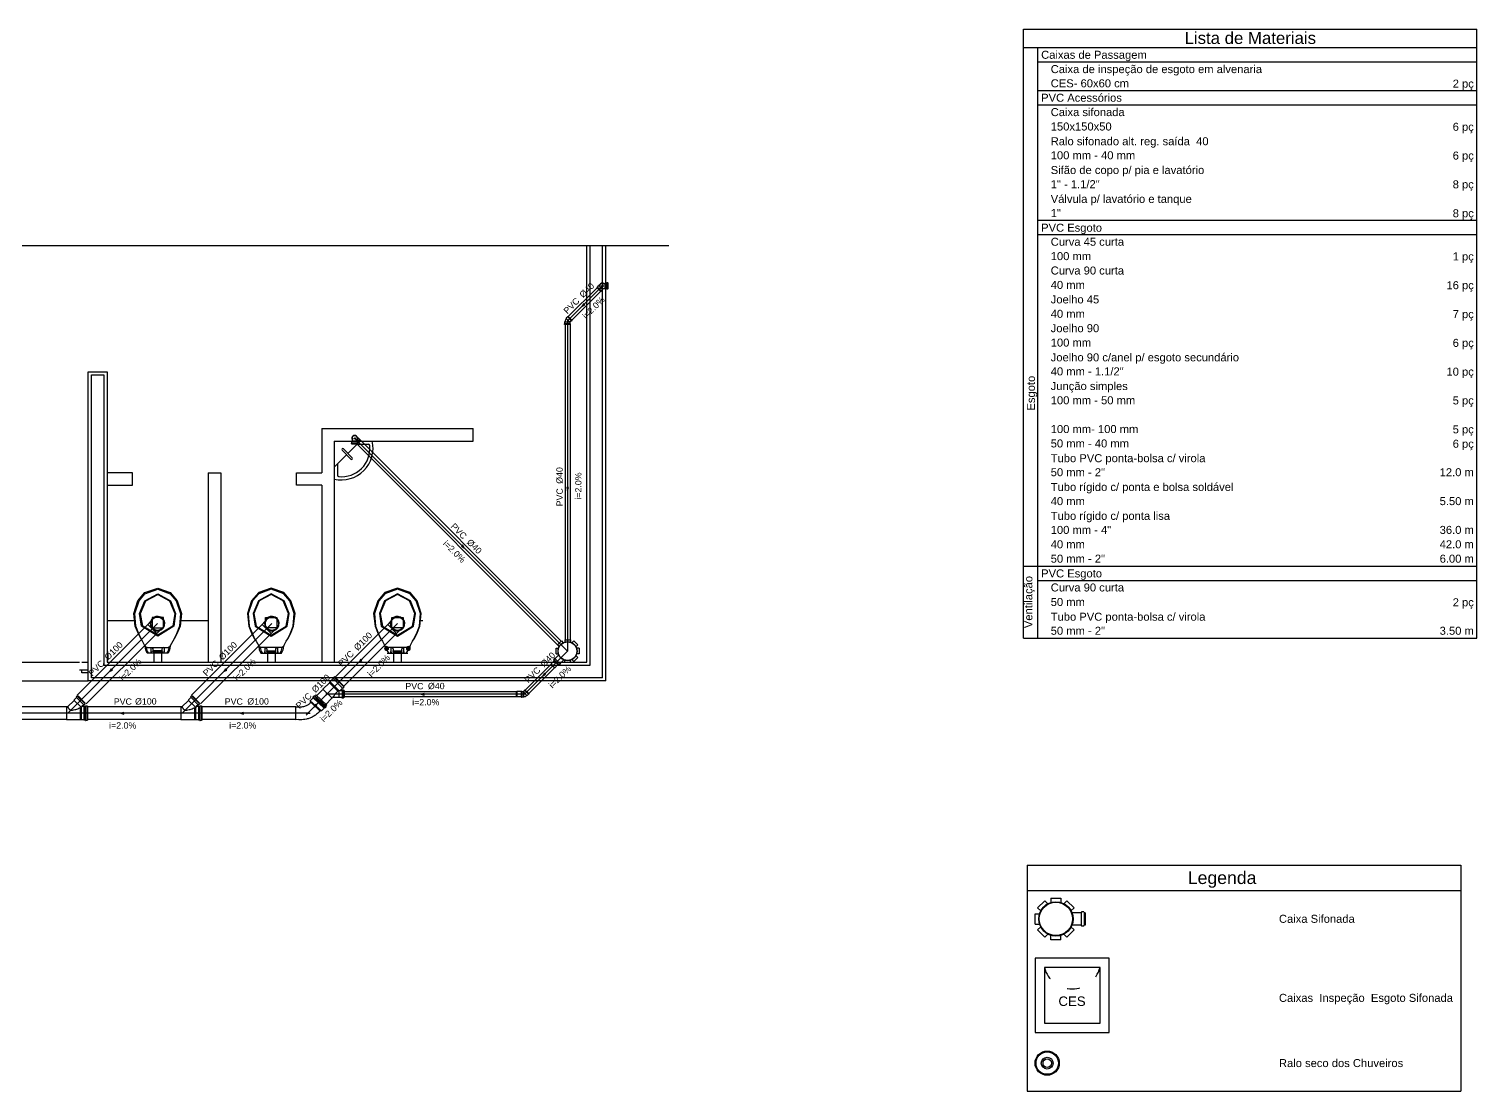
# Model space of a CAD drawing. Header units: inches. Extents: x 18.3 to 46.4, y -9.4 to 7.
# Drawn here: x 34.88 to 46.35, y -9.4 to -0.98 of the extents above; entities that cross this region are included whole.
import ezdxf

# ---------------------------------------------------------------- set-up
doc = ezdxf.new("R2010")
doc.units = ezdxf.units.IN
doc.header["$MEASUREMENT"] = 0
doc.linetypes.add('Dashed', pattern=[0.75, 0.5, -0.25])
doc.linetypes.add('DOT2', pattern=[3.175, 0, -3.175])
for name, color, linetype in [('Arquitetura', 252, 'Continuous'), ('DI-Textos', 1, 'Continuous'), ('Simbolos', 3, 'Continuous'), ('Simbolos_int', 9, 'Continuous'), ('TQ-Conexões_detalhe', 9, 'Continuous'), ('TQ-Sentido_tubo', 9, 'Continuous'), ('TQ-Seção_tubo', 3, 'Continuous'), ('TQ-Textos_tubo', 1, 'Continuous'), ('TQ-Tubos_detalhe', 9, 'Continuous')]:
    doc.layers.add(name, color=color, linetype=linetype)
doc.styles.add('Arial', font='arial.ttf')

msp = doc.modelspace()

# ---------------------------------------------------------------- hatches: boundary and pattern name
at = {"layer": 'Arquitetura', "linetype": 'Continuous'}
for points in [[(37.73, -5.893), (37.729, -5.891), (37.729, -5.89), (37.729, -5.888), (37.729, -5.887), (37.728, -5.886), (37.727, -5.885), (37.727, -5.884), (37.726, -5.883), (37.725, -5.882), (37.724, -5.881), (37.723, -5.88), (37.722, -5.879), (37.721, -5.878), (37.719, -5.878), (37.718, -5.877), (37.717, -5.877), (37.715, -5.877), (37.714, -5.877), (37.713, -5.877), (37.711, -5.877), (37.71, -5.877), (37.709, -5.878), (37.707, -5.878), (37.706, -5.879), (37.705, -5.88), (37.704, -5.881), (37.703, -5.882), (37.702, -5.883), (37.701, -5.884), (37.701, -5.885), (37.7, -5.886), (37.699, -5.887), (37.699, -5.888), (37.699, -5.89), (37.699, -5.891), (37.698, -5.893), (37.714, -5.893)], [(37.698, -5.893), (37.699, -5.894), (37.699, -5.895), (37.699, -5.897), (37.699, -5.898), (37.7, -5.899), (37.701, -5.9), (37.701, -5.901), (37.702, -5.902), (37.703, -5.903), (37.704, -5.904), (37.705, -5.905), (37.706, -5.906), (37.707, -5.907), (37.709, -5.907), (37.71, -5.908), (37.711, -5.908), (37.713, -5.908), (37.714, -5.908), (37.715, -5.908), (37.717, -5.908), (37.718, -5.908), (37.719, -5.907), (37.721, -5.907), (37.722, -5.906), (37.723, -5.905), (37.724, -5.904), (37.725, -5.903), (37.726, -5.902), (37.727, -5.901), (37.727, -5.9), (37.728, -5.899), (37.729, -5.898), (37.729, -5.897), (37.729, -5.895), (37.729, -5.894), (37.73, -5.893), (37.714, -5.893)], [(37.903, -5.893), (37.902, -5.891), (37.902, -5.89), (37.902, -5.888), (37.902, -5.887), (37.901, -5.886), (37.9, -5.885), (37.9, -5.884), (37.899, -5.883), (37.898, -5.882), (37.897, -5.881), (37.896, -5.88), (37.895, -5.879), (37.894, -5.878), (37.892, -5.878), (37.891, -5.877), (37.89, -5.877), (37.888, -5.877), (37.887, -5.877), (37.886, -5.877), (37.884, -5.877), (37.883, -5.877), (37.882, -5.878), (37.88, -5.878), (37.879, -5.879), (37.878, -5.88), (37.877, -5.881), (37.876, -5.882), (37.875, -5.883), (37.874, -5.884), (37.874, -5.885), (37.873, -5.886), (37.872, -5.887), (37.872, -5.888), (37.872, -5.89), (37.872, -5.891), (37.871, -5.893), (37.887, -5.893)], [(37.871, -5.893), (37.872, -5.894), (37.872, -5.895), (37.872, -5.897), (37.872, -5.898), (37.873, -5.899), (37.874, -5.9), (37.874, -5.901), (37.875, -5.902), (37.876, -5.903), (37.877, -5.904), (37.878, -5.905), (37.879, -5.906), (37.88, -5.907), (37.882, -5.907), (37.883, -5.908), (37.884, -5.908), (37.886, -5.908), (37.887, -5.908), (37.888, -5.908), (37.89, -5.908), (37.891, -5.908), (37.892, -5.907), (37.894, -5.907), (37.895, -5.906), (37.896, -5.905), (37.897, -5.904), (37.898, -5.903), (37.899, -5.902), (37.9, -5.901), (37.9, -5.9), (37.901, -5.899), (37.902, -5.898), (37.902, -5.897), (37.902, -5.895), (37.902, -5.894), (37.903, -5.893), (37.887, -5.893)]]:
    msp.add_hatch(color=256, dxfattribs=at).paths.add_polyline_path(points)

# ---------------------------------------------------------------- linework, layer by layer
at = {"layer": 'Arquitetura'}
for p, q in [((18.6, -2.7), (39.951, -2.7)), ((39.3, -6), (39.3, -2.7)), ((39.326, -6.025), (39.326, -2.7)), ((39.425, -6.125), (39.425, -2.7)), ((39.451, -6.15), (39.451, -2.7)), ((35.35, -6.15), (35.35, -3.7)), ((35.35, -3.7), (35.501, -3.7)), ((35.376, -6.125), (35.376, -3.725)), ((35.376, -3.725), (35.475, -3.725)), ((35.475, -3.725), (35.475, -6.025)), ((35.501, -3.7), (35.501, -6)), ((37.201, -4.15), (37.201, -4.5)), ((37.201, -4.15), (38.401, -4.15)), ((38.401, -4.25), (38.401, -4.15)), ((37.3, -4.25), (38.401, -4.25)), ((37.3, -4.25), (37.3, -6)), ((37.3, -4.456), (37.398, -4.358)), ((37.362, -4.322), (37.432, -4.392)), ((37.373, -4.312), (37.443, -4.382)), ((37.408, -4.348), (37.505, -4.25)), ((37.484, -4.275), (37.571, -4.275)), ((37.326, -4.434), (37.326, -4.521)), ((36.3, -4.5), (36.3, -6)), ((36.3, -4.5), (36.401, -4.5)), ((36.401, -4.5), (36.401, -6)), ((37.201, -4.6), (37.201, -6)), ((35.983, -5.93), (35.818, -5.93)), ((35.936, -5.912), (35.865, -5.912)), ((35.87, -5.93), (35.87, -6)), ((35.931, -5.93), (35.931, -6)), ((36.718, -5.93), (36.883, -5.93)), ((36.764, -5.912), (36.836, -5.912)), ((36.77, -5.93), (36.77, -6)), ((36.831, -5.93), (36.831, -6)), ((37.714, -5.893), (37.698, -5.893)), ((37.714, -5.893), (37.698, -5.893)), ((37.714, -5.893), (37.73, -5.893)), ((37.714, -5.893), (37.73, -5.893)), ((37.718, -5.93), (37.883, -5.93)), ((37.764, -5.912), (37.836, -5.912)), ((37.77, -5.933), (37.77, -6)), ((37.831, -5.933), (37.831, -6)), ((37.887, -5.893), (37.871, -5.893)), ((37.887, -5.893), (37.871, -5.893)), ((37.887, -5.893), (37.903, -5.893)), ((37.887, -5.893), (37.903, -5.893)), ((34.35, -6), (35.281, -6)), ((35.35, -6.065), (35.281, -6.065)), ((35.3, -6), (35.35, -6)), ((35.3, -6.085), (35.3, -6.065)), ((35.475, -6.025), (39.326, -6.025)), ((35.501, -6), (39.3, -6)), ((34.35, -6.15), (35.35, -6.15)), ((35.35, -6.085), (35.3, -6.085)), ((39.451, -6.15), (35.35, -6.15)), ((39.425, -6.125), (35.376, -6.125))]:
    msp.add_line(p, q, dxfattribs=at)
at = {"layer": 'Arquitetura', "color": 8}
for p, q in [((35.501, -5.67), (35.713, -5.67)), ((36.088, -5.67), (36.3, -5.67)), ((37.987, -5.67), (38.001, -5.67)), ((37.901, -5.9), (37.901, -5.872))]:
    msp.add_line(p, q, dxfattribs=at)
at = {"layer": 'Arquitetura'}
for points in [[(35.701, -4.5), (35.501, -4.5), (35.501, -4.6), (35.701, -4.6), (35.701, -4.5)], [(37.201, -4.6), (37.001, -4.6), (37.001, -4.5), (37.201, -4.5)], [(35.818, -5.93), (35.806, -5.903), (35.801, -5.874), (35.801, -5.873), (35.8, -5.873), (35.781, -5.836), (35.769, -5.816), (35.748, -5.776), (35.722, -5.716), (35.713, -5.616), (35.745, -5.516), (35.8, -5.45), (35.901, -5.416), (36.001, -5.45), (36.056, -5.516), (36.089, -5.616), (36.079, -5.716), (36.053, -5.776), (36.032, -5.816), (36.02, -5.836), (36, -5.873), (35.999, -5.873), (35.999, -5.874), (35.995, -5.903), (35.983, -5.93)], [(35.781, -5.836), (35.77, -5.816), (35.751, -5.776), (35.727, -5.716), (35.719, -5.616), (35.753, -5.516), (35.8, -5.459), (35.901, -5.423), (36.001, -5.459), (36.048, -5.516), (36.082, -5.616), (36.074, -5.716), (36.05, -5.776), (36.032, -5.816), (36.02, -5.836)], [(35.901, -5.459), (36.002, -5.516), (36.043, -5.616), (36.029, -5.716), (35.901, -5.795), (35.773, -5.716), (35.758, -5.616), (35.798, -5.516), (35.901, -5.459)], [(35.782, -5.716), (35.764, -5.616), (35.806, -5.516), (35.901, -5.464), (35.995, -5.516), (36.037, -5.616), (36.02, -5.716), (35.901, -5.786), (35.782, -5.716)], [(36.883, -5.93), (36.895, -5.903), (36.9, -5.874), (36.9, -5.873), (36.9, -5.873), (36.92, -5.836), (36.932, -5.816), (36.954, -5.776), (36.978, -5.716), (36.989, -5.616), (36.956, -5.516), (36.901, -5.45), (36.8, -5.416), (36.701, -5.45), (36.645, -5.516), (36.612, -5.616), (36.623, -5.716), (36.648, -5.776), (36.669, -5.816), (36.681, -5.836), (36.701, -5.873), (36.701, -5.873), (36.701, -5.874), (36.706, -5.903), (36.718, -5.93)], [(36.92, -5.836), (36.931, -5.816), (36.951, -5.776), (36.974, -5.716), (36.982, -5.616), (36.948, -5.516), (36.901, -5.459), (36.8, -5.423), (36.701, -5.459), (36.653, -5.516), (36.619, -5.616), (36.627, -5.716), (36.651, -5.776), (36.669, -5.816), (36.681, -5.836)], [(36.8, -5.459), (36.699, -5.516), (36.658, -5.616), (36.672, -5.716), (36.8, -5.795), (36.928, -5.716), (36.943, -5.616), (36.903, -5.516), (36.8, -5.459)], [(36.919, -5.716), (36.937, -5.616), (36.895, -5.516), (36.8, -5.464), (36.706, -5.516), (36.664, -5.616), (36.681, -5.716), (36.8, -5.786), (36.919, -5.716)], [(37.895, -5.9), (37.9, -5.874), (37.9, -5.873), (37.9, -5.873), (37.92, -5.836), (37.932, -5.816), (37.954, -5.776), (37.978, -5.716), (37.989, -5.616), (37.956, -5.516), (37.901, -5.45), (37.8, -5.416), (37.701, -5.45), (37.645, -5.516), (37.612, -5.616), (37.623, -5.716), (37.648, -5.776), (37.669, -5.816), (37.681, -5.836), (37.701, -5.873), (37.701, -5.873), (37.701, -5.874), (37.705, -5.9)], [(37.92, -5.836), (37.931, -5.816), (37.951, -5.776), (37.974, -5.716), (37.982, -5.616), (37.948, -5.516), (37.901, -5.459), (37.8, -5.423), (37.701, -5.459), (37.653, -5.516), (37.619, -5.616), (37.627, -5.716), (37.651, -5.776), (37.669, -5.816), (37.681, -5.836)], [(37.8, -5.459), (37.699, -5.516), (37.658, -5.616), (37.672, -5.716), (37.8, -5.795), (37.928, -5.716), (37.943, -5.616), (37.903, -5.516), (37.8, -5.459)], [(37.919, -5.716), (37.937, -5.616), (37.895, -5.516), (37.8, -5.464), (37.706, -5.516), (37.664, -5.616), (37.681, -5.716), (37.8, -5.786), (37.919, -5.716)], [(35.856, -5.648), (35.856, -5.728), (35.946, -5.728), (35.946, -5.648), (35.856, -5.648)], [(36.846, -5.648), (36.846, -5.728), (36.755, -5.728), (36.755, -5.648), (36.846, -5.648)], [(37.846, -5.648), (37.846, -5.728), (37.755, -5.728), (37.755, -5.648), (37.846, -5.648)], [(35.801, -5.873), (35.803, -5.876), (35.82, -5.886), (35.981, -5.886), (35.998, -5.876), (35.999, -5.873)], [(35.831, -5.93), (35.821, -5.916), (35.812, -5.885)], [(35.853, -5.93), (35.85, -5.918), (35.85, -5.886)], [(35.85, -5.918), (35.85, -5.93)], [(35.946, -5.886), (35.935, -5.896), (35.935, -5.909), (35.938, -5.915), (35.935, -5.921), (35.865, -5.921), (35.862, -5.915), (35.865, -5.909), (35.865, -5.896), (35.856, -5.886)], [(35.952, -5.886), (35.952, -5.918), (35.948, -5.93)], [(35.952, -5.93), (35.952, -5.918)], [(35.988, -5.885), (35.981, -5.916), (35.97, -5.93)], [(36.9, -5.873), (36.898, -5.876), (36.881, -5.886), (36.72, -5.886), (36.703, -5.876), (36.701, -5.873)], [(36.713, -5.885), (36.721, -5.916), (36.731, -5.93)], [(36.749, -5.886), (36.749, -5.918), (36.753, -5.93)], [(36.749, -5.93), (36.749, -5.918)], [(36.755, -5.886), (36.766, -5.896), (36.766, -5.909), (36.763, -5.915), (36.766, -5.921), (36.836, -5.921), (36.838, -5.915), (36.836, -5.909), (36.836, -5.896), (36.846, -5.886)], [(36.847, -5.93), (36.852, -5.918), (36.852, -5.886)], [(36.852, -5.918), (36.852, -5.93)], [(36.87, -5.93), (36.88, -5.916), (36.888, -5.885)], [(37.9, -5.873), (37.898, -5.876), (37.881, -5.886), (37.72, -5.886), (37.703, -5.876), (37.701, -5.873)], [(37.9, -5.873), (37.898, -5.876), (37.881, -5.886), (37.72, -5.886), (37.703, -5.876), (37.701, -5.873)], [(37.713, -5.885), (37.721, -5.916), (37.731, -5.93)], [(37.749, -5.886), (37.749, -5.9)], [(37.749, -5.886), (37.749, -5.918), (37.753, -5.93)], [(37.749, -5.93), (37.749, -5.918)], [(37.755, -5.886), (37.766, -5.896), (37.766, -5.9)], [(37.755, -5.886), (37.766, -5.896), (37.766, -5.909), (37.763, -5.915), (37.766, -5.921), (37.836, -5.921), (37.838, -5.915), (37.836, -5.909), (37.836, -5.896), (37.846, -5.886)], [(37.836, -5.9), (37.836, -5.896), (37.846, -5.886)], [(37.847, -5.93), (37.852, -5.918), (37.852, -5.886)], [(37.852, -5.9), (37.852, -5.886)], [(37.852, -5.918), (37.852, -5.93)], [(37.87, -5.93), (37.88, -5.916), (37.888, -5.885)]]:
    msp.add_lwpolyline(points, dxfattribs=at)
for centre, radius, start, end in [((37.357, -4.307), 0.25, 256.8839, 13.1162), ((37.357, -4.307), 0.225, 264.2047, 5.7953), ((37.367, -4.317), 0.00737, 45, 225), ((37.484, -4.285), 0.01, 90, 135), ((37.571, -4.285), 0.01, 5.7953, 90), ((37.336, -4.434), 0.01, 135, 180), ((37.437, -4.387), 0.00737, 225, 45), ((37.336, -4.521), 0.01, 180, 264.2047), ((37.714, -5.893), 0.0155, 0, 180), ((37.714, -5.893), 0.0155, 180, 0), ((37.887, -5.893), 0.0155, 0, 180), ((37.887, -5.893), 0.0155, 180, 0)]:
    msp.add_arc(centre, radius, start, end, dxfattribs=at)
at = {"layer": 'DI-Textos'}
for p, q in [((42.761, -0.985), (46.353, -0.985)), ((42.761, -5.81), (42.761, -0.985)), ((46.353, -5.81), (46.353, -0.985)), ((42.761, -1.131), (46.353, -1.131)), ((42.875, -5.81), (42.875, -1.131)), ((42.875, -1.245), (46.353, -1.245)), ((42.875, -1.473), (46.353, -1.473)), ((42.875, -1.587), (46.353, -1.587)), ((42.875, -2.5), (46.353, -2.5)), ((42.875, -2.614), (46.353, -2.614)), ((42.761, -5.24), (46.353, -5.24)), ((42.875, -5.24), (46.353, -5.24)), ((42.875, -5.354), (46.353, -5.354)), ((42.761, -5.81), (46.353, -5.81)), ((42.789, -7.61), (46.224, -7.61)), ((42.789, -7.61), (42.789, -9.399)), ((46.224, -7.61), (46.224, -9.399)), ((42.789, -7.81), (46.224, -7.81)), ((42.789, -9.399), (46.224, -9.399))]:
    msp.add_line(p, q, dxfattribs=at)
at = {"layer": 'Simbolos'}
for p, q in [((39.38, -3.032), (39.383, -3.029)), ((39.38, -3.032), (39.413, -3.064)), ((39.383, -3.029), (39.385, -3.029)), ((39.385, -3.029), (39.395, -3.018)), ((39.395, -3.018), (39.397, -3.018)), ((39.403, -3.013), (39.397, -3.018)), ((39.413, -3.064), (39.415, -3.061)), ((39.415, -3.06), (39.426, -3.049)), ((39.415, -3.061), (39.415, -3.06)), ((39.424, -3), (39.434, -3)), ((39.424, -3.041), (39.434, -3.041)), ((39.432, -3.042), (39.426, -3.048)), ((39.426, -3.049), (39.426, -3.048)), ((39.434, -3), (39.443, -3)), ((39.434, -3.041), (39.443, -3.041)), ((39.445, -2.998), (39.443, -3)), ((39.445, -3.042), (39.443, -3.041)), ((39.459, -2.998), (39.445, -2.998)), ((39.459, -3.042), (39.445, -3.042)), ((39.46, -2.996), (39.46, -2.997)), ((39.46, -3.045), (39.46, -3.043)), ((39.466, -2.995), (39.461, -2.995)), ((39.466, -3.045), (39.461, -3.045)), ((39.467, -2.996), (39.467, -2.998)), ((39.467, -3.045), (39.467, -3.043)), ((39.471, -2.998), (39.468, -2.998)), ((39.471, -3.042), (39.468, -3.042)), ((39.471, -3.042), (39.471, -2.998)), ((39.125, -3.321), (39.127, -3.32)), ((39.125, -3.325), (39.125, -3.321)), ((39.171, -3.325), (39.125, -3.325)), ((39.127, -3.305), (39.128, -3.304)), ((39.127, -3.32), (39.127, -3.305)), ((39.149, -3.266), (39.138, -3.277)), ((39.138, -3.277), (39.138, -3.279)), ((39.152, -3.262), (39.149, -3.265)), ((39.149, -3.265), (39.149, -3.266)), ((39.184, -3.294), (39.152, -3.262)), ((39.18, -3.297), (39.17, -3.306)), ((39.17, -3.32), (39.17, -3.306)), ((39.171, -3.321), (39.17, -3.32)), ((39.171, -3.325), (39.171, -3.321)), ((39.181, -3.297), (39.18, -3.297)), ((39.184, -3.294), (39.181, -3.297)), ((37.442, -4.228), (37.442, -4.238)), ((37.442, -4.238), (37.442, -4.247)), ((37.483, -4.228), (37.483, -4.238)), ((37.483, -4.238), (37.483, -4.247)), ((37.484, -4.221), (37.489, -4.226)), ((37.506, -4.24), (37.484, -4.261)), ((37.491, -4.226), (37.489, -4.226)), ((37.502, -4.237), (37.491, -4.226)), ((37.503, -4.237), (37.502, -4.237)), ((37.506, -4.24), (37.503, -4.237)), ((37.437, -4.27), (37.437, -4.265)), ((37.438, -4.264), (37.439, -4.264)), ((37.438, -4.271), (37.439, -4.271)), ((37.44, -4.249), (37.442, -4.247)), ((37.44, -4.263), (37.44, -4.249)), ((37.44, -4.275), (37.44, -4.272)), ((37.484, -4.275), (37.44, -4.275)), ((37.484, -4.249), (37.483, -4.247)), ((37.484, -4.263), (37.484, -4.249)), ((37.484, -4.275), (37.484, -4.272)), ((37.486, -4.264), (37.485, -4.264)), ((37.487, -4.271), (37.485, -4.271)), ((37.487, -4.27), (37.487, -4.265)), ((35.845, -5.679), (35.822, -5.703)), ((36.751, -5.679), (36.728, -5.703)), ((37.746, -5.679), (37.723, -5.703)), ((35.917, -5.751), (35.894, -5.774)), ((36.823, -5.751), (36.8, -5.774)), ((37.818, -5.751), (37.794, -5.774)), ((39.068, -5.865), (39.099, -5.833)), ((39.099, -5.833), (39.113, -5.847)), ((39.126, -5.823), (39.126, -5.842)), ((39.126, -5.823), (39.171, -5.823)), ((39.171, -5.823), (39.171, -5.842)), ((39.197, -5.833), (39.183, -5.847)), ((39.197, -5.833), (39.229, -5.865)), ((39.05, -5.973), (39.079, -5.944)), ((39.057, -5.891), (39.076, -5.891)), ((39.057, -5.936), (39.057, -5.891)), ((39.057, -5.936), (39.076, -5.936)), ((39.068, -5.865), (39.081, -5.879)), ((39.229, -5.963), (39.197, -5.995)), ((39.229, -5.865), (39.215, -5.879)), ((39.229, -5.963), (39.215, -5.949)), ((39.24, -5.891), (39.22, -5.891)), ((39.24, -5.936), (39.22, -5.936)), ((39.24, -5.891), (39.24, -5.936)), ((39.018, -6.014), (39.015, -6.019)), ((39.042, -5.99), (39.018, -6.014)), ((39.037, -5.986), (39.04, -5.983)), ((39.076, -6.025), (39.037, -5.986)), ((39.039, -5.978), (39.045, -5.972)), ((39.039, -5.979), (39.041, -5.982)), ((39.042, -5.99), (39.072, -6.021)), ((39.048, -6.045), (39.044, -6.047)), ((39.047, -5.972), (39.049, -5.973)), ((39.072, -6.021), (39.048, -6.045)), ((39.076, -6.025), (39.079, -6.022)), ((39.083, -6.023), (39.08, -6.022)), ((39.084, -6.023), (39.09, -6.017)), ((39.089, -6.012), (39.118, -5.983)), ((39.09, -6.016), (39.089, -6.013)), ((39.126, -6.005), (39.126, -5.986)), ((39.171, -6.005), (39.126, -6.005)), ((39.171, -6.005), (39.171, -5.986)), ((39.197, -5.995), (39.183, -5.981)), ((37.261, -6.164), (37.21, -6.215)), ((37.261, -6.164), (37.21, -6.215)), ((37.262, -6.161), (37.26, -6.163)), ((37.262, -6.161), (37.26, -6.163)), ((37.261, -6.164), (37.26, -6.163)), ((37.261, -6.164), (37.26, -6.163)), ((37.264, -6.162), (37.262, -6.161)), ((37.264, -6.161), (37.262, -6.161)), ((37.268, -6.157), (37.264, -6.162)), ((37.268, -6.157), (37.264, -6.161)), ((37.29, -6.131), (37.268, -6.154)), ((37.29, -6.131), (37.268, -6.154)), ((37.268, -6.154), (37.268, -6.157)), ((37.268, -6.154), (37.268, -6.157)), ((37.295, -6.12), (37.289, -6.127)), ((37.295, -6.12), (37.289, -6.126)), ((37.289, -6.128), (37.29, -6.13)), ((37.289, -6.128), (37.29, -6.13)), ((37.297, -6.12), (37.299, -6.121)), ((37.297, -6.12), (37.299, -6.121)), ((37.304, -6.118), (37.3, -6.121)), ((37.304, -6.118), (37.3, -6.121)), ((37.304, -6.118), (37.379, -6.193)), ((37.304, -6.118), (37.379, -6.193)), ((37.379, -6.193), (37.376, -6.197)), ((37.379, -6.193), (37.376, -6.196)), ((35.239, -6.304), (35.187, -6.356)), ((35.258, -6.282), (35.239, -6.3)), ((35.239, -6.3), (35.239, -6.304)), ((35.263, -6.271), (35.256, -6.277)), ((35.258, -6.28), (35.256, -6.278)), ((35.267, -6.272), (35.264, -6.271)), ((35.271, -6.269), (35.268, -6.272)), ((35.327, -6.325), (35.271, -6.269)), ((36.145, -6.304), (36.093, -6.356)), ((36.164, -6.282), (36.145, -6.3)), ((36.145, -6.3), (36.145, -6.304)), ((36.169, -6.271), (36.162, -6.277)), ((36.164, -6.28), (36.162, -6.278)), ((36.173, -6.272), (36.17, -6.271)), ((36.177, -6.269), (36.174, -6.272)), ((36.233, -6.325), (36.177, -6.269)), ((37.11, -6.307), (37.132, -6.283)), ((37.113, -6.319), (37.11, -6.307)), ((37.132, -6.283), (37.133, -6.277)), ((37.133, -6.277), (37.141, -6.269)), ((37.141, -6.269), (37.146, -6.267)), ((37.146, -6.267), (37.153, -6.26)), ((37.24, -6.341), (37.153, -6.26)), ((37.288, -6.28), (37.282, -6.287)), ((37.288, -6.28), (37.282, -6.286)), ((37.337, -6.281), (37.288, -6.28)), ((37.337, -6.28), (37.288, -6.28)), ((37.339, -6.282), (37.337, -6.28)), ((37.339, -6.282), (37.337, -6.281)), ((37.361, -6.282), (37.339, -6.282)), ((37.361, -6.282), (37.339, -6.282)), ((37.366, -6.206), (37.346, -6.226)), ((37.366, -6.207), (37.346, -6.226)), ((37.361, -6.227), (37.347, -6.227)), ((37.361, -6.228), (37.347, -6.228)), ((37.362, -6.224), (37.362, -6.227)), ((37.362, -6.224), (37.362, -6.226)), ((37.362, -6.286), (37.362, -6.283)), ((37.362, -6.286), (37.362, -6.283)), ((37.372, -6.223), (37.363, -6.223)), ((37.372, -6.223), (37.363, -6.223)), ((37.372, -6.286), (37.363, -6.287)), ((37.372, -6.287), (37.363, -6.287)), ((37.369, -6.208), (37.367, -6.206)), ((37.369, -6.208), (37.367, -6.207)), ((37.377, -6.201), (37.37, -6.208)), ((37.377, -6.202), (37.37, -6.208)), ((37.373, -6.224), (37.374, -6.227)), ((37.373, -6.224), (37.374, -6.227)), ((37.373, -6.286), (37.374, -6.283)), ((37.373, -6.286), (37.374, -6.283)), ((37.379, -6.227), (37.375, -6.227)), ((37.379, -6.228), (37.375, -6.228)), ((37.379, -6.282), (37.375, -6.282)), ((37.379, -6.282), (37.375, -6.282)), ((37.377, -6.2), (37.376, -6.197)), ((37.377, -6.2), (37.376, -6.198)), ((37.379, -6.227), (37.379, -6.282)), ((37.379, -6.228), (37.379, -6.282)), ((38.746, -6.234), (38.741, -6.235)), ((38.746, -6.276), (38.741, -6.275)), ((38.78, -6.234), (38.746, -6.234)), ((38.78, -6.276), (38.746, -6.276)), ((38.78, -6.232), (38.78, -6.278)), ((38.78, -6.232), (38.784, -6.232)), ((38.78, -6.234), (38.78, -6.276)), ((38.78, -6.278), (38.784, -6.278)), ((38.784, -6.232), (38.785, -6.233)), ((38.784, -6.278), (38.785, -6.277)), ((38.785, -6.233), (38.798, -6.233)), ((38.785, -6.277), (38.799, -6.277)), ((38.808, -6.224), (38.798, -6.233)), ((38.799, -6.277), (38.801, -6.276)), ((38.81, -6.22), (38.808, -6.222)), ((38.808, -6.222), (38.808, -6.224)), ((38.81, -6.22), (38.843, -6.252)), ((38.828, -6.265), (38.826, -6.265)), ((38.838, -6.255), (38.828, -6.265)), ((38.84, -6.255), (38.838, -6.255)), ((38.843, -6.252), (38.84, -6.255)), ((35.187, -6.356), (35.179, -6.356)), ((35.315, -6.338), (35.301, -6.352)), ((35.317, -6.353), (35.302, -6.353)), ((35.316, -6.338), (35.318, -6.34)), ((35.317, -6.353), (35.317, -6.353)), ((35.329, -6.353), (35.317, -6.353)), ((35.325, -6.334), (35.319, -6.34)), ((35.327, -6.325), (35.324, -6.328)), ((35.324, -6.33), (35.325, -6.332)), ((35.33, -6.35), (35.33, -6.352)), ((35.341, -6.349), (35.331, -6.349)), ((35.342, -6.349), (35.342, -6.352)), ((35.348, -6.353), (35.343, -6.353)), ((35.348, -6.46), (35.348, -6.353)), ((36.093, -6.356), (36.085, -6.356)), ((36.221, -6.338), (36.207, -6.352)), ((36.223, -6.353), (36.208, -6.353)), ((36.222, -6.338), (36.224, -6.34)), ((36.223, -6.353), (36.223, -6.353)), ((36.235, -6.353), (36.223, -6.353)), ((36.231, -6.334), (36.225, -6.34)), ((36.233, -6.325), (36.23, -6.328)), ((36.23, -6.33), (36.231, -6.332)), ((36.236, -6.35), (36.236, -6.352)), ((36.247, -6.349), (36.237, -6.349)), ((36.248, -6.349), (36.248, -6.352)), ((36.254, -6.353), (36.249, -6.353)), ((36.254, -6.46), (36.254, -6.353)), ((36.996, -6.356), (37.008, -6.356)), ((36.996, -6.457), (36.996, -6.356)), ((36.998, -6.356), (37.003, -6.356)), ((37.008, -6.356), (37.017, -6.357)), ((37.017, -6.357), (37.027, -6.356)), ((37.027, -6.356), (37.036, -6.356)), ((37.036, -6.356), (37.044, -6.355)), ((37.044, -6.355), (37.052, -6.353)), ((37.052, -6.353), (37.059, -6.352)), ((37.059, -6.352), (37.067, -6.35)), ((37.067, -6.35), (37.073, -6.347)), ((37.073, -6.347), (37.079, -6.345)), ((37.079, -6.345), (37.085, -6.342)), ((37.085, -6.342), (37.09, -6.339)), ((37.09, -6.339), (37.095, -6.337)), ((37.095, -6.337), (37.099, -6.334)), ((37.099, -6.334), (37.103, -6.331)), ((37.103, -6.331), (37.106, -6.328)), ((37.106, -6.328), (37.108, -6.325)), ((37.108, -6.325), (37.109, -6.324)), ((37.109, -6.324), (37.111, -6.322)), ((37.111, -6.322), (37.113, -6.319)), ((37.152, -6.42), (37.146, -6.425)), ((37.159, -6.414), (37.152, -6.42)), ((37.166, -6.409), (37.159, -6.414)), ((37.172, -6.402), (37.166, -6.409)), ((37.179, -6.396), (37.172, -6.402)), ((37.185, -6.388), (37.179, -6.396)), ((37.198, -6.387), (37.185, -6.388)), ((37.219, -6.365), (37.198, -6.387)), ((37.227, -6.363), (37.219, -6.365)), ((37.232, -6.357), (37.227, -6.363)), ((37.233, -6.348), (37.232, -6.357)), ((37.24, -6.341), (37.233, -6.348)), ((35.286, -6.457), (35.179, -6.457)), ((35.286, -6.457), (35.286, -6.459)), ((35.289, -6.459), (35.286, -6.459)), ((35.295, -6.457), (35.289, -6.457)), ((35.289, -6.457), (35.289, -6.459)), ((35.297, -6.459), (35.295, -6.457)), ((35.317, -6.459), (35.297, -6.459)), ((35.317, -6.46), (35.317, -6.459)), ((35.329, -6.46), (35.317, -6.46)), ((35.33, -6.463), (35.33, -6.461)), ((35.341, -6.464), (35.331, -6.464)), ((35.342, -6.463), (35.342, -6.46)), ((35.348, -6.46), (35.343, -6.46)), ((36.192, -6.457), (36.085, -6.457)), ((36.192, -6.457), (36.192, -6.459)), ((36.195, -6.459), (36.192, -6.459)), ((36.201, -6.457), (36.195, -6.457)), ((36.195, -6.457), (36.195, -6.459)), ((36.203, -6.459), (36.201, -6.457)), ((36.223, -6.459), (36.203, -6.459)), ((36.223, -6.46), (36.223, -6.459)), ((36.235, -6.46), (36.223, -6.46)), ((36.236, -6.463), (36.236, -6.461)), ((36.247, -6.464), (36.237, -6.464)), ((36.248, -6.463), (36.248, -6.46)), ((36.254, -6.46), (36.249, -6.46)), ((37.013, -6.456), (36.996, -6.457)), ((37.023, -6.457), (37.013, -6.456)), ((37.033, -6.457), (37.023, -6.457)), ((37.044, -6.457), (37.033, -6.457)), ((37.056, -6.456), (37.044, -6.457)), ((37.068, -6.455), (37.056, -6.456)), ((37.08, -6.453), (37.068, -6.455)), ((37.086, -6.451), (37.08, -6.453)), ((37.093, -6.45), (37.086, -6.451)), ((37.099, -6.448), (37.093, -6.45)), ((37.106, -6.445), (37.099, -6.448)), ((37.112, -6.443), (37.106, -6.445)), ((37.119, -6.44), (37.112, -6.443)), ((37.126, -6.437), (37.119, -6.44)), ((37.132, -6.433), (37.126, -6.437)), ((37.139, -6.429), (37.132, -6.433)), ((37.146, -6.425), (37.139, -6.429)), ((42.872, -7.948), (42.929, -7.891)), ((42.929, -7.891), (42.954, -7.915)), ((42.976, -7.871), (42.976, -7.906)), ((42.976, -7.871), (43.057, -7.871)), ((43.057, -7.871), (43.057, -7.906)), ((43.104, -7.891), (43.079, -7.915)), ((43.104, -7.891), (43.161, -7.948)), ((42.852, -8.076), (42.852, -7.995)), ((42.852, -7.995), (42.887, -7.995)), ((42.872, -7.948), (42.897, -7.972)), ((43.161, -7.948), (43.136, -7.972)), ((43.217, -7.986), (43.143, -7.986)), ((43.219, -7.98), (43.219, -7.985)), ((43.237, -7.978), (43.221, -7.978)), ((43.238, -7.98), (43.24, -7.985)), ((43.249, -7.986), (43.242, -7.986)), ((43.249, -7.986), (43.249, -8.084)), ((42.852, -8.076), (42.887, -8.076)), ((42.872, -8.123), (42.897, -8.098)), ((42.929, -8.18), (42.872, -8.123)), ((43.161, -8.123), (43.104, -8.18)), ((43.161, -8.123), (43.136, -8.098)), ((43.217, -8.084), (43.143, -8.084)), ((43.219, -8.091), (43.219, -8.086)), ((43.237, -8.092), (43.221, -8.092)), ((43.238, -8.091), (43.24, -8.086)), ((43.249, -8.084), (43.242, -8.084)), ((42.929, -8.18), (42.954, -8.155)), ((42.976, -8.2), (42.976, -8.165)), ((43.057, -8.2), (42.976, -8.2)), ((43.057, -8.2), (43.057, -8.165)), ((43.104, -8.18), (43.079, -8.155))]:
    msp.add_line(p, q, dxfattribs=at)
at = {"layer": 'Simbolos', "linetype": 'Continuous'}
msp.add_lwpolyline([(42.852, -8.935), (43.44, -8.935), (43.44, -8.347), (42.852, -8.347), (42.852, -8.935)], dxfattribs=at)
at = {"layer": 'Simbolos'}
for centre, radius in [((39.148, -5.914), 0.0755), ((43.017, -8.035), 0.136), ((42.948, -9.178), 0.0961), ((42.948, -9.178), 0.0467)]:
    msp.add_circle(centre, radius, dxfattribs=at)
for centre, radius, start, end in [((39.424, -3.02), 0.0206, 90.0002, 270.0002), ((39.424, -3.02), 0.0228, 64.6234, 115.377), ((39.459, -2.997), 0.001, 270.0002, 355.0002), ((39.459, -3.043), 0.001, 5.0002, 90.0002), ((39.461, -2.996), 0.001, 90.0002, 175.0002), ((39.461, -3.044), 0.001, 185.0002, 270.0002), ((39.466, -2.996), 0.001, 15.0002, 90.0002), ((39.466, -3.044), 0.001, 270.0002, 345.0002), ((39.468, -2.997), 0.001, 195.0002, 270.0002), ((39.468, -3.043), 0.001, 90.0002, 165.0002), ((39.185, -3.313), 0.0584, 143.9327, 171.0673), ((37.462, -4.228), 0.0206, 0.0001, 179.9999), ((37.438, -4.265), 0.001, 95.0001, 179.9999), ((37.438, -4.27), 0.001, 179.9999, 255.0001), ((37.439, -4.263), 0.001, 275.0001, 0.0001), ((37.439, -4.272), 0.001, 0.0001, 75.0001), ((37.485, -4.263), 0.001, 179.9999, 265.0001), ((37.485, -4.272), 0.001, 105.0001, 179.9999), ((37.486, -4.265), 0.001, 0.0001, 85.0001), ((37.486, -4.27), 0.001, 285.0001, 0.0001), ((35.9, -5.696), 0.0576, 163.215, 286.7849), ((35.9, -5.696), 0.0576, 286.7849, 163.215), ((36.806, -5.696), 0.0576, 163.215, 286.7849), ((36.806, -5.696), 0.0576, 286.7849, 163.215), ((37.801, -5.696), 0.0576, 163.215, 286.785), ((37.801, -5.696), 0.0576, 286.785, 163.215), ((39.04, -5.979), 0.001, 135, 210), ((39.04, -5.983), 0.001, 315, 30), ((39.046, -5.973), 0.001, 50, 135), ((39.049, -5.973), 0.001, 230, 315), ((39.08, -6.022), 0.001, 60, 135), ((39.083, -6.022), 0.001, 240, 315), ((39.089, -6.013), 0.001, 135, 220), ((39.09, -6.016), 0.001, 315, 40), ((37.29, -6.127), 0.001, 135, 220), ((37.29, -6.127), 0.001, 135, 220), ((37.29, -6.131), 0.001, 315, 40), ((37.29, -6.13), 0.001, 315, 40), ((37.296, -6.12), 0.001, 60, 135), ((37.296, -6.121), 0.001, 60, 135), ((37.3, -6.121), 0.001, 240, 315), ((37.3, -6.12), 0.001, 240, 315), ((35.257, -6.278), 0.001, 135.0002, 220.0004), ((35.257, -6.281), 0.001, 315.0002, 40.0004), ((35.263, -6.272), 0.001, 60, 134.999), ((35.267, -6.271), 0.001, 240, 315.0002), ((36.163, -6.278), 0.001, 135.0002, 220.0004), ((36.163, -6.281), 0.001, 315.0002, 40.0004), ((36.169, -6.272), 0.001, 60, 134.999), ((36.173, -6.271), 0.001, 240, 315.0002), ((37.289, -6.281), 0.001, 79.2682, 135), ((37.289, -6.281), 0.001, 79.2682, 135), ((37.654, -6.519), 0.437, 143.6432, 146.7315), ((37.654, -6.52), 0.437, 143.6432, 146.7315), ((37.363, -6.292), 0.0674, 128.5546, 152.8674), ((37.363, -6.291), 0.0674, 128.5546, 152.8674), ((37.365, -6.301), 0.0765, 104.5076, 125.5491), ((37.365, -6.301), 0.0765, 104.5076, 125.5491), ((37.347, -6.227), 0.001, 135, 270), ((37.347, -6.226), 0.001, 135, 270), ((37.361, -6.226), 0.001, 270, 355), ((37.361, -6.227), 0.001, 270, 355), ((37.361, -6.283), 0.001, 5, 90), ((37.361, -6.284), 0.001, 5, 90), ((37.363, -6.224), 0.001, 90, 175), ((37.363, -6.224), 0.001, 90, 175), ((37.363, -6.286), 0.001, 185, 270), ((37.363, -6.285), 0.001, 185, 270), ((37.366, -6.207), 0.001, 50, 135), ((37.366, -6.207), 0.001, 50, 135), ((37.37, -6.208), 0.001, 230, 315), ((37.37, -6.207), 0.001, 230, 315), ((37.372, -6.224), 0.001, 15, 90), ((37.372, -6.224), 0.001, 15, 90), ((37.372, -6.286), 0.001, 270, 345), ((37.372, -6.286), 0.001, 270, 345), ((37.375, -6.227), 0.001, 195, 270), ((37.375, -6.226), 0.001, 195, 270), ((37.375, -6.283), 0.001, 90, 165), ((37.375, -6.283), 0.001, 90, 165), ((37.376, -6.197), 0.001, 135, 210), ((37.376, -6.197), 0.001, 135, 210), ((37.376, -6.201), 0.001, 315, 30), ((37.376, -6.201), 0.001, 315, 30), ((38.792, -6.218), 0.0584, 278.9326, 306.0672), ((35.375, -6.235), 0.223, 212.7601, 212.798), ((35.287, -6.294), 0.117, 211.736, 220.8874), ((35.238, -6.335), 0.0537, 221.8304, 240.2543), ((35.215, -6.376), 0.00634, 241.0665, 262.1837), ((35.217, -6.304), 0.0788, 267.75, 271.1579), ((35.195, -6.174), 0.209, 276.4318, 285.6713), ((35.192, -6.174), 0.21, 286.4117, 295.6268), ((35.231, -6.255), 0.121, 295.6268, 305.5324), ((35.302, -6.352), 0.001, 135.0002, 270), ((35.315, -6.339), 0.001, 50.0002, 135.0002), ((35.318, -6.339), 0.001, 230.0002, 315.0002), ((35.325, -6.329), 0.001, 134.9996, 209.9994), ((35.325, -6.333), 0.001, 315.0002, 30.0001), ((35.329, -6.352), 0.001, 270, 355.0003), ((35.331, -6.35), 0.001, 90, 174.9999), ((35.341, -6.35), 0.001, 15, 90), ((35.343, -6.352), 0.001, 194.9999, 270), ((36.281, -6.235), 0.223, 212.7601, 212.798), ((36.193, -6.294), 0.117, 211.736, 220.8874), ((36.144, -6.335), 0.0537, 221.8304, 240.2543), ((36.121, -6.376), 0.00634, 241.0665, 262.1837), ((36.123, -6.304), 0.0788, 267.75, 271.1579), ((36.101, -6.174), 0.209, 276.4318, 285.6713), ((36.098, -6.174), 0.21, 286.4117, 295.6268), ((36.137, -6.255), 0.121, 295.6268, 305.5324), ((36.208, -6.352), 0.001, 135.0002, 270), ((36.221, -6.339), 0.001, 50.0002, 135.0002), ((36.224, -6.339), 0.001, 230.0002, 315.0002), ((36.231, -6.329), 0.001, 134.9996, 209.9994), ((36.231, -6.333), 0.001, 315.0002, 30.0001), ((36.235, -6.352), 0.001, 270, 355.0003), ((36.237, -6.35), 0.001, 90, 174.9999), ((36.247, -6.35), 0.001, 15, 90), ((36.249, -6.352), 0.001, 194.9999, 270), ((35.329, -6.461), 0.001, 4.9997, 90), ((35.331, -6.463), 0.001, 185.0002, 270), ((35.341, -6.463), 0.001, 270, 345.0001), ((35.343, -6.461), 0.001, 90, 165.0001), ((36.235, -6.461), 0.001, 4.9997, 90), ((36.237, -6.463), 0.001, 185.0002, 270), ((36.247, -6.463), 0.001, 270, 345.0001), ((36.249, -6.461), 0.001, 90, 165.0001), ((43.217, -7.985), 0.0018, 270, 355), ((43.221, -7.98), 0.0018, 90, 175), ((43.237, -7.98), 0.0018, 15, 90), ((43.242, -7.985), 0.0018, 195, 270), ((43.217, -8.086), 0.0018, 5, 90), ((43.221, -8.091), 0.0018, 185, 270), ((43.237, -8.091), 0.0018, 270, 345), ((43.242, -8.086), 0.0018, 90, 165)]:
    msp.add_arc(centre, radius, start, end, dxfattribs=at)
at = {"layer": 'Simbolos_int'}
for p, q in [((39.385, -3.029), (39.415, -3.06)), ((39.397, -3.018), (39.401, -3.023)), ((39.415, -3.02), (39.435, -3.02)), ((39.422, -3.043), (39.426, -3.048)), ((39.424, -3.007), (39.424, -3.029)), ((39.443, -3), (39.443, -3.041)), ((39.46, -2.998), (39.46, -3.042)), ((39.467, -2.998), (39.467, -3.042)), ((39.17, -3.32), (39.127, -3.32)), ((39.128, -3.304), (39.163, -3.304)), ((39.163, -3.304), (39.138, -3.279)), ((39.149, -3.266), (39.18, -3.297)), ((39.163, -3.304), (39.166, -3.305)), ((39.166, -3.305), (39.17, -3.306)), ((37.453, -4.228), (37.47, -4.228)), ((37.462, -4.221), (37.462, -4.234)), ((37.502, -4.237), (37.484, -4.254)), ((37.489, -4.226), (37.485, -4.231)), ((37.44, -4.264), (37.484, -4.264)), ((37.44, -4.271), (37.484, -4.271)), ((37.442, -4.247), (37.483, -4.247)), ((35.822, -5.703), (35.894, -5.774)), ((36.728, -5.703), (36.8, -5.774)), ((37.723, -5.703), (37.794, -5.774)), ((39.015, -6.019), (39.044, -6.047)), ((39.018, -6.014), (39.048, -6.045)), ((39.079, -6.021), (39.041, -5.983)), ((39.088, -6.013), (39.05, -5.974)), ((37.33, -6.233), (37.261, -6.164)), ((37.33, -6.233), (37.261, -6.164)), ((37.333, -6.231), (37.264, -6.161)), ((37.333, -6.232), (37.264, -6.162)), ((37.34, -6.229), (37.268, -6.157)), ((37.34, -6.229), (37.268, -6.157)), ((37.291, -6.13), (37.366, -6.206)), ((37.291, -6.131), (37.366, -6.206)), ((37.3, -6.121), (37.375, -6.197)), ((37.3, -6.122), (37.375, -6.197)), ((35.294, -6.358), (35.239, -6.304)), ((35.315, -6.338), (35.259, -6.281)), ((35.324, -6.329), (35.267, -6.273)), ((36.2, -6.358), (36.145, -6.304)), ((36.221, -6.338), (36.165, -6.281)), ((36.23, -6.329), (36.173, -6.273)), ((37.198, -6.387), (37.11, -6.307)), ((37.219, -6.365), (37.132, -6.283)), ((37.227, -6.363), (37.133, -6.277)), ((37.232, -6.357), (37.141, -6.269)), ((37.233, -6.348), (37.146, -6.267)), ((37.21, -6.215), (37.282, -6.287)), ((37.21, -6.215), (37.282, -6.286)), ((37.256, -6.255), (37.234, -6.255)), ((37.248, -6.249), (37.235, -6.262)), ((37.337, -6.23), (37.337, -6.281)), ((37.337, -6.23), (37.337, -6.28)), ((37.362, -6.228), (37.362, -6.282)), ((37.362, -6.228), (37.362, -6.282)), ((37.374, -6.228), (37.374, -6.282)), ((37.374, -6.228), (37.374, -6.282)), ((38.741, -6.235), (38.741, -6.275)), ((38.746, -6.234), (38.746, -6.276)), ((38.785, -6.233), (38.785, -6.277)), ((38.8, -6.237), (38.798, -6.233)), ((38.801, -6.24), (38.8, -6.237)), ((38.801, -6.24), (38.826, -6.265)), ((38.801, -6.276), (38.801, -6.24)), ((38.838, -6.255), (38.808, -6.224)), ((35.179, -6.356), (35.179, -6.457)), ((35.286, -6.362), (35.286, -6.457)), ((35.289, -6.361), (35.289, -6.457)), ((35.295, -6.357), (35.295, -6.457)), ((35.317, -6.353), (35.317, -6.459)), ((35.33, -6.46), (35.33, -6.353)), ((35.343, -6.46), (35.343, -6.353)), ((36.085, -6.356), (36.085, -6.457)), ((36.192, -6.362), (36.192, -6.457)), ((36.195, -6.361), (36.195, -6.457)), ((36.201, -6.357), (36.201, -6.457)), ((36.223, -6.353), (36.223, -6.459)), ((36.236, -6.46), (36.236, -6.353)), ((36.249, -6.46), (36.249, -6.353)), ((37.185, -6.388), (37.113, -6.319)), ((43.218, -7.986), (43.218, -8.084)), ((43.24, -7.986), (43.24, -8.084))]:
    msp.add_line(p, q, dxfattribs=at)
at = {"layer": 'Simbolos_int', "color": 8, "linetype": 'Continuous'}
for p, q in [((37.1, -6.397), (37.077, -6.42)), ((37.077, -6.406), (37.109, -6.406))]:
    msp.add_line(p, q, dxfattribs=at)
at = {"layer": 'Simbolos_int', "linetype": 'Dashed'}
msp.add_lwpolyline([(42.926, -8.861), (43.367, -8.861), (43.367, -8.42), (42.926, -8.42), (42.926, -8.861)], dxfattribs=at)
at = {"layer": 'Simbolos_int'}
for centre, radius in [((35.9, -5.696), 0.0532), ((36.806, -5.696), 0.0532), ((37.801, -5.696), 0.0532), ((39.148, -5.914), 0.0735), ((43.017, -8.035), 0.132), ((42.948, -9.178), 0.0885), ((42.948, -9.178), 0.0332)]:
    msp.add_circle(centre, radius, dxfattribs=at)
for centre, start, end in [((39.424, -3.02), 64.6234, 244.6234), ((39.424, -3.02), 244.6234, 295.377), ((37.462, -4.228), 19.6232, 205.3769), ((37.462, -4.228), 334.6232, 205.3769)]:
    msp.add_arc(centre, 0.0228, start, end, dxfattribs=at)
at = {"layer": 'Simbolos_int', "linetype": 'DOT2', "ltscale": 0.05}
msp.add_arc((43.146, -8.362), 0.228, 194.816, 345.184, dxfattribs=at)
at = {"layer": 'TQ-Sentido_tubo'}
for points in [[(39.312, -3.134), (39.262, -3.184)], [(39.148, -4.57), (39.148, -4.641)], [(38.28, -5.046), (38.33, -5.096)], [(37.546, -5.951), (37.497, -6.001)], [(35.57, -6.026), (35.52, -6.076)], [(36.476, -6.026), (36.426, -6.076)], [(39.003, -6.06), (38.953, -6.109)], [(37.191, -6.306), (37.141, -6.356)], [(38.06, -6.255), (37.989, -6.255)], [(35.678, -6.406), (35.608, -6.406)], [(36.629, -6.406), (36.558, -6.406)]]:
    msp.add_lwpolyline(points, dxfattribs=at)
for points in [[(39.262, -3.184), (39.284, -3.171), (39.274, -3.162)], [(39.148, -4.641), (39.155, -4.617), (39.142, -4.617)], [(38.33, -5.096), (38.318, -5.074), (38.309, -5.083)], [(35.52, -6.076), (35.542, -6.064), (35.533, -6.055)], [(36.426, -6.076), (36.448, -6.064), (36.439, -6.055)], [(37.497, -6.001), (37.518, -5.988), (37.509, -5.979)], [(38.953, -6.109), (38.974, -6.097), (38.965, -6.088)], [(37.989, -6.255), (38.013, -6.262), (38.013, -6.249)], [(35.608, -6.406), (35.632, -6.413), (35.632, -6.4)], [(36.558, -6.406), (36.582, -6.413), (36.582, -6.4)], [(37.141, -6.356), (37.163, -6.343), (37.154, -6.334)]]:
    msp.add_lwpolyline(points, close=True, dxfattribs=at)
at = {"layer": 'TQ-Seção_tubo'}
for p, q in [((39.383, -3.035), (39.154, -3.264)), ((39.411, -3.063), (39.182, -3.292)), ((39.128, -3.325), (39.128, -5.823)), ((39.168, -3.325), (39.168, -5.823)), ((37.504, -4.241), (39.098, -5.835)), ((37.476, -4.27), (39.069, -5.863)), ((35.822, -5.703), (35.264, -6.262)), ((36.728, -5.703), (36.17, -6.262)), ((37.723, -5.703), (37.306, -6.12)), ((35.893, -5.774), (35.334, -6.332)), ((36.799, -5.774), (36.24, -6.332)), ((37.794, -5.774), (37.377, -6.191)), ((39.015, -6.019), (38.812, -6.222)), ((39.044, -6.047), (38.841, -6.25)), ((37.207, -6.22), (37.161, -6.265)), ((37.277, -6.29), (37.232, -6.336)), ((38.741, -6.235), (37.379, -6.235)), ((38.741, -6.275), (37.379, -6.275)), ((35.179, -6.356), (33.626, -6.356)), ((36.085, -6.356), (35.348, -6.356)), ((36.996, -6.356), (36.254, -6.356)), ((35.179, -6.456), (33.626, -6.456)), ((36.085, -6.456), (35.348, -6.456)), ((36.996, -6.456), (36.254, -6.456))]:
    msp.add_line(p, q, dxfattribs=at)
at = {"layer": 'TQ-Tubos_detalhe'}
for p, q in [((39.425, -3.02), (39.148, -3.297)), ((39.148, -3.297), (39.148, -5.914)), ((37.462, -4.228), (39.148, -5.914)), ((35.9, -5.696), (35.19, -6.406)), ((36.806, -5.696), (36.096, -6.406)), ((37.801, -5.696), (37.242, -6.255)), ((39.148, -5.914), (38.807, -6.255)), ((37.242, -6.255), (37.091, -6.406)), ((38.807, -6.255), (37.242, -6.255)), ((35.19, -6.406), (33.576, -6.406)), ((36.096, -6.406), (35.19, -6.406)), ((37.091, -6.406), (36.096, -6.406))]:
    msp.add_line(p, q, dxfattribs=at)

# ---------------------------------------------------------------- texts
at = {"layer": 'DI-Textos', "attachment_point": 7, "line_spacing_factor": 0.9, "style": 'Arial'}
for s, insert, char_height, width in [('Legenda', (44.062, -7.789), 0.1, 0.80184), ('Caixa Sifonada', (44.784, -8.067), 0.06341, 1.11122), ('Caixas  Inspeção  Esgoto Sifonada', (44.784, -8.712), 0.06341, 2.55261), ('Ralo seco dos Chuveiros ', (44.784, -9.21), 0.06341, 1.55091)]:
    msp.add_mtext(s, dxfattribs=dict(at, insert=insert, char_height=char_height, width=width))
at = {"layer": 'Simbolos', "insert": (43.037, -8.726), "char_height": 0.0751, "width": 0.4263, "attachment_point": 7, "line_spacing_factor": 0.9, "style": 'Arial'}
msp.add_mtext('CES', dxfattribs=at)
at = {"layer": 'TQ-Conexões_detalhe', "line_spacing_factor": 0.9, "style": 'Arial'}
for s, insert, char_height, width, attachment_point in [('Lista de Materiais', (44.557, -1.105), 0.09512, 2.01333, 8), ('Caixas de Passagem', (42.9, -1.24), 0.06341, 1.54931, 7), ('Caixa de inspeção de esgoto em alvenaria', (42.976, -1.354), 0.06341, 2.78045, 7), ('CES- 60x60 cm', (42.976, -1.448), 0.06341, 1.14719, 7), ('2 pç', (46.328, -1.469), 0.0634, 0.31018, 9), ('PVC Acessórios', (42.9, -1.562), 0.06341, 1.18637, 7), ('Caixa sifonada', (42.976, -1.676), 0.06341, 1.08404, 7), ('150x150x50', (42.976, -1.79), 0.0634, 0.89057, 7), ('6 pç', (46.328, -1.811), 0.0634, 0.31018, 9), ('Ralo sifonado alt. reg. saída  40', (42.976, -1.925), 0.06341, 2.31597, 7), ('100 mm - 40 mm', (42.976, -2.018), 0.06341, 1.23913, 7), ('6 pç', (46.328, -2.039), 0.0634, 0.31018, 9), ('Sifão de copo p/ pia e lavatório', (42.976, -2.153), 0.06341, 2.25282, 7), ('1" - 1.1/2"', (42.976, -2.247), 0.06341, 0.7179, 7), ('8 pç', (46.328, -2.267), 0.0634, 0.31018, 9), ('Válvula p/ lavatório e tanque', (42.976, -2.382), 0.06341, 2.07055, 7), ('1"', (42.976, -2.475), 0.0634, 0.14949, 7), ('8 pç', (46.328, -2.496), 0.0634, 0.31018, 9), ('PVC Esgoto', (42.9, -2.61), 0.0634, 0.89377, 7), ('Curva 45 curta ', (42.976, -2.703), 0.06341, 1.72279, 7), ('100 mm', (42.976, -2.817), 0.0634, 0.59238, 7), ('Curva 90 curta', (42.976, -2.931), 0.06341, 1.07524, 7), ('1 pç', (46.328, -2.838), 0.0634, 0.31018, 9), ('40 mm', (42.976, -3.045), 0.0634, 0.50125, 7), ('16 pç', (46.328, -3.066), 0.0634, 0.40132, 9), ('Joelho 45', (42.976, -3.16), 0.0634, 0.7115, 7), ('40 mm', (42.976, -3.274), 0.0634, 0.50125, 7), ('7 pç', (46.328, -3.295), 0.0634, 0.31018, 9), ('Joelho 90', (42.976, -3.388), 0.0634, 0.7115, 7), ('100 mm', (42.976, -3.502), 0.0634, 0.59238, 7), ('6 pç', (46.328, -3.523), 0.0634, 0.31018, 9), ('Joelho 90 c/anel p/ esgoto secundário', (42.976, -3.637), 0.06341, 2.76366, 7), ('40 mm - 1.1/2"', (42.976, -3.73), 0.06341, 1.06965, 7), ('10 pç', (46.328, -3.751), 0.0634, 0.40132, 9), ('Junção simples', (42.976, -3.865), 0.06341, 1.132, 7), ('100 mm - 50 mm', (42.976, -3.959), 0.06341, 1.23913, 7), ('5 pç', (46.328, -3.979), 0.0634, 0.31018, 9), ('100 mm- 100 mm', (42.976, -4.187), 0.06341, 1.2847, 7), ('5 pç', (46.328, -4.208), 0.0634, 0.31018, 9), ('50 mm - 40 mm', (42.976, -4.301), 0.06341, 1.14799, 7), ('6 pç', (46.328, -4.322), 0.0634, 0.31018, 9), ('Tubo PVC ponta-bolsa c/ virola', (42.976, -4.436), 0.06341, 2.2704, 7), ('50 mm - 2"', (42.976, -4.529), 0.0634, 0.79624, 7), ('12.0 m', (46.328, -4.529), 0.0634, 0.50125, 9), ('Tubo rígido c/ ponta e bolsa soldável', (42.976, -4.664), 0.06341, 2.68132, 7), ('40 mm', (42.976, -4.758), 0.0634, 0.50125, 7), ('5.50 m', (46.328, -4.758), 0.0634, 0.50125, 9), ('Tubo rígido c/ ponta lisa', (42.976, -4.893), 0.06341, 1.75077, 7), ('100 mm - 4"', (42.976, -4.986), 0.06341, 0.88738, 7), ('36.0 m', (46.328, -4.986), 0.0634, 0.59238, 9), ('40 mm', (42.976, -5.1), 0.0634, 0.50125, 7), ('42.0 m', (46.328, -5.1), 0.0634, 0.59238, 9), ('50 mm - 2"', (42.976, -5.214), 0.0634, 0.79624, 7), ('6.00 m', (46.328, -5.214), 0.0634, 0.50125, 9), ('PVC Esgoto', (42.9, -5.349), 0.0634, 0.89377, 7), ('Curva 90 curta', (42.976, -5.442), 0.06341, 1.07524, 7), ('50 mm', (42.976, -5.557), 0.0634, 0.50125, 7), ('2 pç', (46.328, -5.578), 0.0634, 0.31018, 9), ('Tubo PVC ponta-bolsa c/ virola', (42.976, -5.692), 0.06341, 2.2704, 7), ('50 mm - 2"', (42.976, -5.785), 0.0634, 0.79624, 7), ('3.50 m', (46.328, -5.785), 0.0634, 0.50125, 9)]:
    msp.add_mtext(s, dxfattribs=dict(at, insert=insert, char_height=char_height, width=width, attachment_point=attachment_point))
at = {"layer": 'TQ-Conexões_detalhe', "char_height": 0.0634, "attachment_point": 8, "rotation": 90, "line_spacing_factor": 0.9, "style": 'Arial'}
for s, insert, width in [('Esgoto', (42.87, -3.87), 0.51084), ('Ventilação', (42.85, -5.525), 0.76666)]:
    msp.add_mtext(s, dxfattribs=dict(at, insert=insert, width=width))
at = {"layer": 'TQ-Textos_tubo', "char_height": 0.05, "line_spacing_factor": 0.9, "style": 'Arial'}
for s, insert, width, attachment_point, rotation in [('%%c40', (39.273, -3.12), 0.17222, 7, 45.0002), ('PVC', (39.248, -3.145), 0.1878, 9, 45.0002), ('i=2.0%', (39.372, -3.211), 0.2817, 8, 45.0002), ('%%c40', (39.111, -4.588), 0.17222, 7, 90), ('i=2.0%', (39.259, -4.606), 0.2817, 8, 90), ('PVC', (39.111, -4.623), 0.1878, 9, 90), ('PVC', (38.319, -5.032), 0.1878, 9, 315.0001), ('i=2.0%', (38.233, -5.143), 0.2817, 8, 315.0001), ('%%c40', (38.344, -5.057), 0.17222, 7, 315.0001), ('%%c100', (35.51, -5.991), 0.22295, 7, 45), ('%%c100', (36.416, -5.991), 0.22295, 7, 45), ('%%c100', (37.486, -5.915), 0.22295, 7, 45), ('PVC', (37.461, -5.94), 0.1878, 9, 45), ('i=2.0%', (37.671, -6.048), 0.2817, 8, 45), ('%%c40', (38.964, -6.046), 0.17222, 7, 45.0003), ('PVC', (35.485, -6.016), 0.1878, 9, 45), ('i=2.0%', (35.703, -6.078), 0.2817, 8, 45), ('PVC', (36.391, -6.016), 0.1878, 9, 45), ('i=2.0%', (36.609, -6.078), 0.2817, 8, 45), ('PVC', (38.939, -6.07), 0.1878, 9, 45.0003), ('i=2.0%', (39.106, -6.136), 0.2817, 8, 45.0003), ('%%c100', (37.152, -6.249), 0.22295, 7, 44.9999), ('PVC', (37.127, -6.274), 0.1878, 9, 44.9999), ('i=2.0%', (37.294, -6.404), 0.2817, 8, 44.9999)]:
    msp.add_mtext(s, dxfattribs=dict(at, insert=insert, width=width, attachment_point=attachment_point, rotation=rotation))
for s, insert, width, attachment_point in [('PVC', (38.007, -6.217), 0.1878, 9), ('%%c40', (38.042, -6.217), 0.17222, 7), ('PVC', (35.625, -6.339), 0.2817, 8), ('%%c100', (35.807, -6.339), 0.2817, 8), ('PVC', (36.576, -6.339), 0.1878, 9), ('%%c100', (36.611, -6.339), 0.22295, 7), ('i=2.0%', (38.025, -6.344), 0.2817, 8), ('i=2.0%', (35.624, -6.528), 0.2817, 8), ('i=2.0%', (36.575, -6.528), 0.2817, 8)]:
    msp.add_mtext(s, dxfattribs=dict(at, insert=insert, width=width, attachment_point=attachment_point))

doc.saveas('drawing.dxf')
